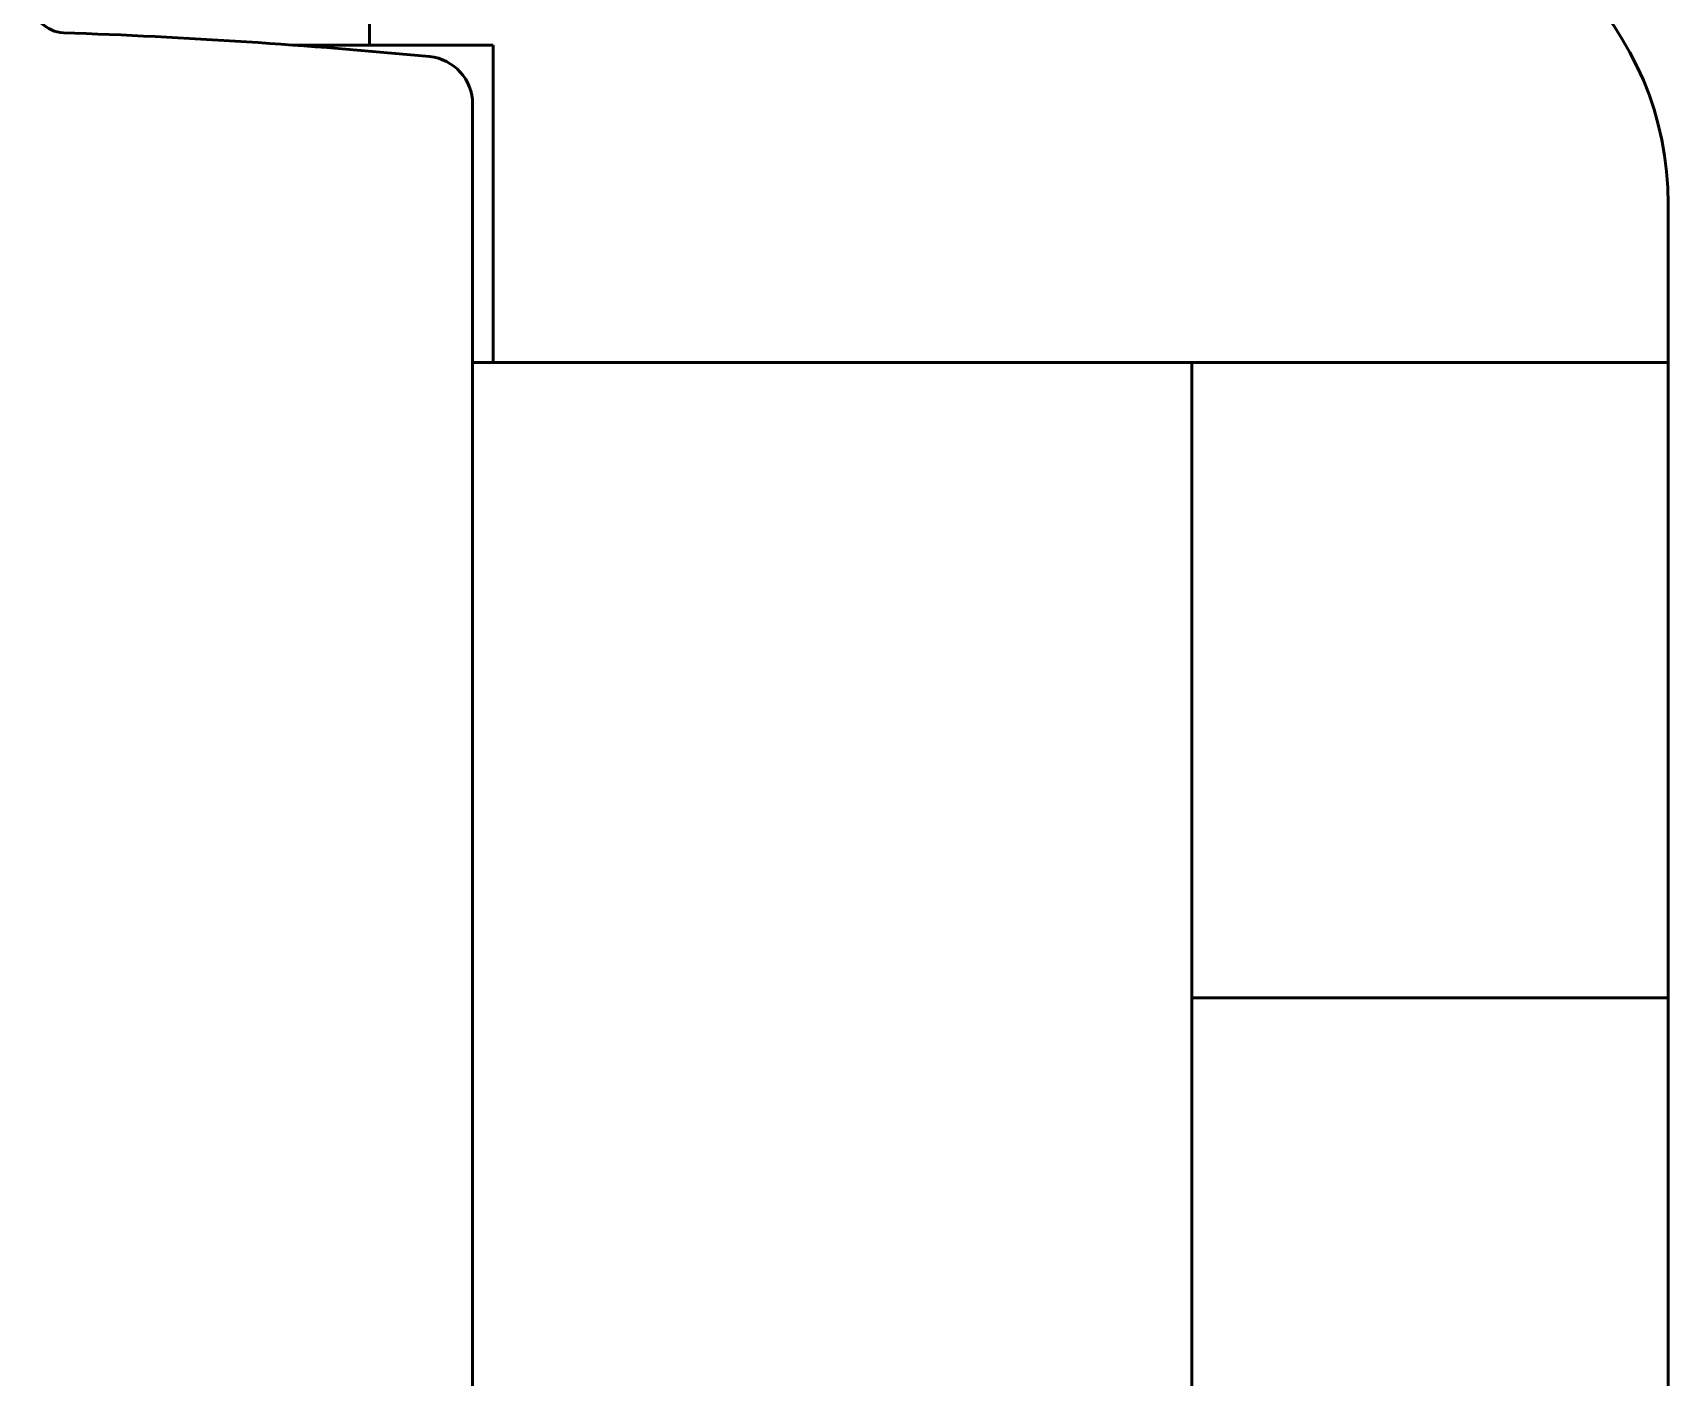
# Model space of a CAD drawing. Header units: millimetres. Extents: x -2015 to 3360, y -4745 to 2376.
# Drawn here: x 931.5 to 983, y 1771.4 to 1813.7 of the extents above; entities that cross this region are included whole.
import ezdxf

# ---------------------------------------------------------------- set-up
doc = ezdxf.new("R2010")
doc.units = ezdxf.units.MM
doc.header["$LTSCALE"] = 8
doc.layers.add('Visible (ISO)', color=7, linetype='Continuous', lineweight=50)

msp = doc.modelspace()

# ---------------------------------------------------------------- linework, layer by layer
at = {"layer": 'Visible (ISO)'}
for p, q in [((942.084, 1818.305), (942.084, 1813.305)), ((939.675, 1813.305), (942.084, 1813.305)), ((942.084, 1813.305), (945.984, 1813.305)), ((945.984, 1813.305), (945.984, 1803.305)), ((945.334, 1811.448), (945.334, 1706.026)), ((982.984, 1803.305), (982.984, 1808.305)), ((945.984, 1803.305), (945.334, 1803.305)), ((945.984, 1803.305), (982.984, 1803.305)), ((967.984, 1803.305), (967.984, 1783.305)), ((982.984, 1783.305), (982.984, 1803.305)), ((967.984, 1783.305), (982.984, 1783.305)), ((967.984, 1783.305), (967.984, 1664.305)), ((982.984, 1664.305), (982.984, 1783.305))]:
    msp.add_line(p, q, dxfattribs=at)
for centre, radius, start, end in [((972.984, 1808.305), 10, 0, 90), ((932.484, 1814.693), 1, 180, 268.0261), ((925.984, 1626.094), 187.711, 84.49924, 88.0261), ((943.834, 1811.448), 1.5, 0, 84.4992)]:
    msp.add_arc(centre, radius, start, end, dxfattribs=at)

doc.saveas('drawing.dxf')
